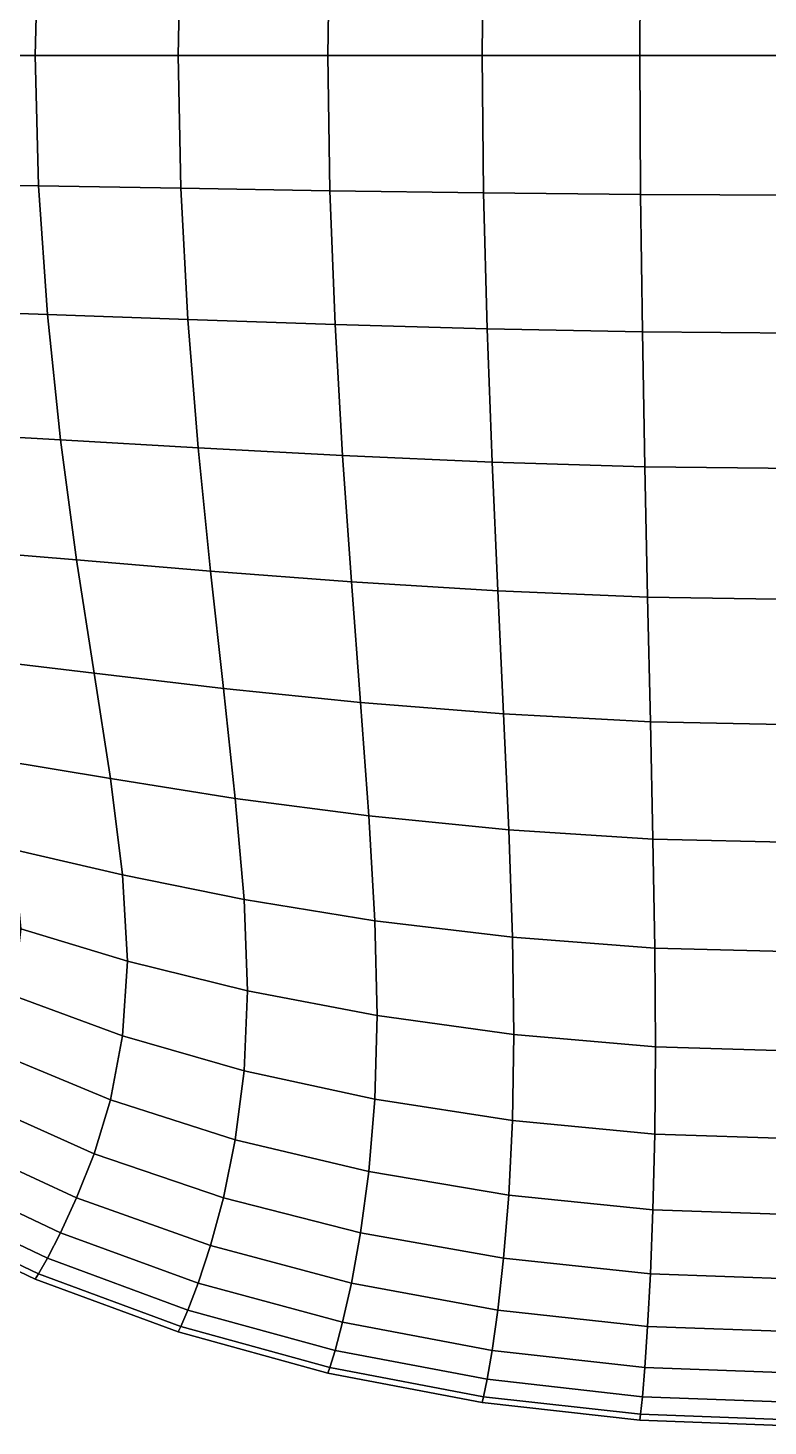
# Model space of a CAD drawing. Header units: millimetres. Extents: x -22.5 to 22.7, y -19.9 to 19.7.
# Drawn here: x -11.03 to -0.35, y -19.9 to 0.3 of the extents above; entities that cross this region are included whole.
import ezdxf

# ---------------------------------------------------------------- set-up
doc = ezdxf.new("R2010")
doc.units = ezdxf.units.MM
doc.layers.add('Bases', color=102, linetype='Continuous')

msp = doc.modelspace()

# ---------------------------------------------------------------- linework, layer by layer
at = {"layer": 'Bases'}
for points in [[(-10.880294, 1.782902, 4.846134), (-10.928954, -0.100584, 4.855184), (-8.866283, -0.100584, 4.945026), (-8.826673, 1.818632, 4.935614)], [(-10.880294, 1.782902, 0.697138), (-8.826673, 1.818632, 0.607658), (-8.866283, -0.100584, 0.598246), (-10.928954, -0.100584, 0.688088)], [(-8.826673, 1.818632, 4.935614), (-8.866283, -0.100584, 4.945026), (-6.708385, -0.100584, 5.014991), (-6.67828, 1.854363, 5.005301)], [(-8.826673, 1.818632, 0.607658), (-6.67828, 1.854363, 0.537971), (-6.708385, -0.100584, 0.528281), (-8.866283, -0.100584, 0.598246)], [(-6.67828, 1.854363, 5.005301), (-6.708385, -0.100584, 5.014991), (-4.479067, -0.100584, 5.065029), (-4.458807, 1.885626, 5.055144)], [(-6.67828, 1.854363, 0.537971), (-4.458807, 1.885626, 0.488127), (-4.479067, -0.100584, 0.478243), (-6.708385, -0.100584, 0.528281)], [(-4.458807, 1.885626, 5.055144), (-4.479067, -0.100584, 5.065029), (-2.202134, -0.100584, 5.095091), (-2.191948, 1.907958, 5.085092)], [(-4.458807, 1.885626, 0.488127), (-2.191948, 1.907958, 0.45818), (-2.202134, -0.100584, 0.44818), (-4.479067, -0.100584, 0.478243)], [(-2.191948, 1.907958, 5.085092), (-2.202134, -0.100584, 5.095091), (0.098605, -0.100584, 5.105129), (0.098605, 1.91689, 5.095091)], [(-2.191948, 1.907958, 0.45818), (0.098605, 1.91689, 0.44818), (0.098605, -0.100584, 0.438143), (-2.202134, -0.100584, 0.44818)], [(-12.815449, 1.751639, 4.736913), (-12.87259, -0.100584, 4.745514), (-10.928954, -0.100584, 4.855184), (-10.880294, 1.782902, 4.846134)], [(-12.815449, 1.751639, 0.806359), (-10.880294, 1.782902, 0.697138), (-10.928954, -0.100584, 0.688088), (-12.87259, -0.100584, 0.797757)], [(-12.815449, -1.952807, 4.736913), (-10.880294, -1.984071, 4.846134), (-10.928954, -0.100584, 4.855184), (-12.87259, -0.100584, 4.745514)], [(-12.815449, -1.952807, 0.806359), (-12.87259, -0.100584, 0.797757), (-10.928954, -0.100584, 0.688088), (-10.880294, -1.984071, 0.697138)], [(-10.880294, -1.984071, 4.846134), (-8.826673, -2.019801, 4.935614), (-8.866283, -0.100584, 4.945026), (-10.928954, -0.100584, 4.855184)], [(-10.880294, -1.984071, 0.697138), (-10.928954, -0.100584, 0.688088), (-8.866283, -0.100584, 0.598246), (-8.826673, -2.019801, 0.607658)], [(-8.826673, -2.019801, 4.935614), (-6.67828, -2.055531, 5.005301), (-6.708385, -0.100584, 5.014991), (-8.866283, -0.100584, 4.945026)], [(-8.826673, -2.019801, 0.607658), (-8.866283, -0.100584, 0.598246), (-6.708385, -0.100584, 0.528281), (-6.67828, -2.055531, 0.537971)], [(-6.67828, -2.055531, 5.005301), (-4.458807, -2.086795, 5.055144), (-4.479067, -0.100584, 5.065029), (-6.708385, -0.100584, 5.014991)], [(-6.67828, -2.055531, 0.537971), (-6.708385, -0.100584, 0.528281), (-4.479067, -0.100584, 0.478243), (-4.458807, -2.086795, 0.488127)], [(-4.458807, -2.086795, 5.055144), (-2.191948, -2.109126, 5.085092), (-2.202134, -0.100584, 5.095091), (-4.479067, -0.100584, 5.065029)], [(-4.458807, -2.086795, 0.488127), (-4.479067, -0.100584, 0.478243), (-2.202134, -0.100584, 0.44818), (-2.191948, -2.109126, 0.45818)], [(-2.191948, -2.109126, 5.085092), (0.098605, -2.118058, 5.095091), (0.098605, -0.100584, 5.105129), (-2.202134, -0.100584, 5.095091)], [(-2.191948, -2.109126, 0.45818), (-2.202134, -0.100584, 0.44818), (0.098605, -0.100584, 0.438143), (0.098605, -2.118058, 0.44818)], [(-12.662658, -3.777911, 4.712082), (-10.752695, -3.842959, 4.819615), (-10.880294, -1.984071, 4.846134), (-12.815449, -1.952807, 4.736913)], [(-12.662658, -3.777911, 0.83119), (-12.815449, -1.952807, 0.806359), (-10.880294, -1.984071, 0.697138), (-10.752695, -3.842959, 0.723657)], [(-10.752695, -3.842959, 4.819615), (-8.724674, -3.91663, 4.907726), (-8.826673, -2.019801, 4.935614), (-10.880294, -1.984071, 4.846134)], [(-10.752695, -3.842959, 0.723657), (-10.880294, -1.984071, 0.697138), (-8.826673, -2.019801, 0.607658), (-8.724674, -3.91663, 0.635546)], [(-8.724674, -3.91663, 4.907726), (-6.601827, -3.989256, 4.976408), (-6.67828, -2.055531, 5.005301), (-8.826673, -2.019801, 4.935614)], [(-8.724674, -3.91663, 0.635546), (-8.826673, -2.019801, 0.607658), (-6.67828, -2.055531, 0.537971), (-6.601827, -3.989256, 0.566864)], [(-6.601827, -3.989256, 4.976408), (-4.40786, -4.052217, 5.025576), (-4.458807, -2.086795, 5.055144), (-6.67828, -2.055531, 5.005301)], [(-6.601827, -3.989256, 0.566864), (-6.67828, -2.055531, 0.537971), (-4.458807, -2.086795, 0.488127), (-4.40786, -4.052217, 0.517696)], [(-4.40786, -4.052217, 5.025576), (-2.166481, -4.096892, 5.055144), (-2.191948, -2.109126, 5.085092), (-4.458807, -2.086795, 5.055144)], [(-4.40786, -4.052217, 0.517696), (-4.458807, -2.086795, 0.488127), (-2.191948, -2.109126, 0.45818), (-2.166481, -4.096892, 0.488127)], [(-2.166481, -4.096892, 5.055144), (0.098605, -4.114657, 5.065029), (0.098605, -2.118058, 5.095091), (-2.191948, -2.109126, 5.085092)], [(-2.166481, -4.096892, 0.488127), (-2.191948, -2.109126, 0.45818), (0.098605, -2.118058, 0.44818), (0.098605, -4.114657, 0.478243)], [(-12.432849, -5.548779, 4.671996), (-10.564537, -5.652653, 4.776261), (-10.752695, -3.842959, 4.819615), (-12.662658, -3.777911, 4.712082)], [(-12.432849, -5.548779, 0.871275), (-12.662658, -3.777911, 0.83119), (-10.752695, -3.842959, 0.723657), (-10.564537, -5.652653, 0.76701)], [(-10.564537, -5.652653, 4.776261), (-8.577114, -5.768683, 4.861713), (-8.724674, -3.91663, 4.907726), (-10.752695, -3.842959, 4.819615)], [(-10.564537, -5.652653, 0.76701), (-10.752695, -3.842959, 0.723657), (-8.724674, -3.91663, 0.635546), (-8.577114, -5.768683, 0.681559)], [(-8.577114, -5.768683, 4.861713), (-6.492888, -5.880539, 4.928487), (-6.601827, -3.989256, 4.976408), (-8.724674, -3.91663, 4.907726)], [(-8.577114, -5.768683, 0.681559), (-8.724674, -3.91663, 0.635546), (-6.601827, -3.989256, 0.566864), (-6.492888, -5.880539, 0.614785)], [(-6.492888, -5.880539, 4.928487), (-4.336059, -5.976065, 4.976408), (-4.40786, -4.052217, 5.025576), (-6.601827, -3.989256, 4.976408)], [(-6.492888, -5.880539, 0.614785), (-6.601827, -3.989256, 0.566864), (-4.40786, -4.052217, 0.517696), (-4.336059, -5.976065, 0.566864)], [(-4.336059, -5.976065, 4.976408), (-2.130827, -6.043105, 5.005301), (-2.166481, -4.096892, 5.055144), (-4.40786, -4.052217, 5.025576)], [(-4.336059, -5.976065, 0.566864), (-4.40786, -4.052217, 0.517696), (-2.166481, -4.096892, 0.488127), (-2.130827, -6.043105, 0.537971)], [(-2.130827, -6.043105, 5.005301), (0.098605, -6.069504, 5.014991), (0.098605, -4.114657, 5.065029), (-2.166481, -4.096892, 5.055144)], [(-2.130827, -6.043105, 0.537971), (-2.166481, -4.096892, 0.488127), (0.098605, -4.114657, 0.478243), (0.098605, -6.069504, 0.528281)], [(-12.144654, -7.238292, 4.61763), (-10.334199, -7.388553, 4.716705), (-10.564537, -5.652653, 4.776261), (-12.432849, -5.548779, 4.671996)], [(-12.144654, -7.238292, 0.925642), (-12.432849, -5.548779, 0.871275), (-10.564537, -5.652653, 0.76701), (-10.334199, -7.388553, 0.826567)], [(-10.334199, -7.388553, 4.716705), (-8.400825, -7.553572, 4.797923), (-8.577114, -5.768683, 4.861713), (-10.564537, -5.652653, 4.776261)], [(-10.334199, -7.388553, 0.826567), (-10.564537, -5.652653, 0.76701), (-8.577114, -5.768683, 0.681559), (-8.400825, -7.553572, 0.745349)], [(-8.400825, -7.553572, 4.797923), (-6.365327, -7.708157, 4.861713), (-6.492888, -5.880539, 4.928487), (-8.577114, -5.768683, 4.861713)], [(-8.400825, -7.553572, 0.745349), (-8.577114, -5.768683, 0.681559), (-6.492888, -5.880539, 0.614785), (-6.365327, -7.708157, 0.681559)], [(-6.365327, -7.708157, 4.861713), (-4.253235, -7.837549, 4.907726), (-4.336059, -5.976065, 4.976408), (-6.492888, -5.880539, 4.928487)], [(-6.365327, -7.708157, 0.681559), (-6.492888, -5.880539, 0.614785), (-4.336059, -5.976065, 0.566864), (-4.253235, -7.837549, 0.635546)], [(-4.253235, -7.837549, 4.907726), (-2.090081, -7.926991, 4.935614), (-2.130827, -6.043105, 5.005301), (-4.336059, -5.976065, 4.976408)], [(-4.253235, -7.837549, 0.635546), (-4.336059, -5.976065, 0.566864), (-2.130827, -6.043105, 0.537971), (-2.090081, -7.926991, 0.607658)], [(-2.090081, -7.926991, 4.935614), (0.098605, -7.961724, 4.945026), (0.098605, -6.069504, 5.014991), (-2.130827, -6.043105, 5.005301)], [(-2.090081, -7.926991, 0.607658), (-2.130827, -6.043105, 0.537971), (0.098605, -6.069504, 0.528281), (0.098605, -7.961724, 0.598246)], [(-11.816705, -8.819332, 4.549958), (-10.080062, -9.026063, 4.641579), (-10.334199, -7.388553, 4.716705), (-12.144654, -7.238292, 4.61763)], [(-11.816705, -8.819332, 0.993314), (-12.144654, -7.238292, 0.925642), (-10.334199, -7.388553, 0.826567), (-10.080062, -9.026063, 0.901693)], [(-10.080062, -9.026063, 4.641579), (-8.212636, -9.248911, 4.716705), (-8.400825, -7.553572, 4.797923), (-10.334199, -7.388553, 4.716705)], [(-10.080062, -9.026063, 0.901693), (-10.334199, -7.388553, 0.826567), (-8.400825, -7.553572, 0.745349), (-8.212636, -9.248911, 0.826567)], [(-8.212636, -9.248911, 4.716705), (-6.233006, -9.45089, 4.776261), (-6.365327, -7.708157, 4.861713), (-8.400825, -7.553572, 4.797923)], [(-8.212636, -9.248911, 0.826567), (-8.400825, -7.553572, 0.745349), (-6.365327, -7.708157, 0.681559), (-6.233006, -9.45089, 0.76701)], [(-6.233006, -9.45089, 4.776261), (-4.169221, -9.615882, 4.819615), (-4.253235, -7.837549, 4.907726), (-6.365327, -7.708157, 4.861713)], [(-6.233006, -9.45089, 0.76701), (-6.365327, -7.708157, 0.681559), (-4.253235, -7.837549, 0.635546), (-4.169221, -9.615882, 0.723657)], [(-4.169221, -9.615882, 4.819615), (-2.049334, -9.727771, 4.846134), (-2.090081, -7.926991, 4.935614), (-4.253235, -7.837549, 4.907726)], [(-4.169221, -9.615882, 0.723657), (-4.253235, -7.837549, 0.635546), (-2.090081, -7.926991, 0.607658), (-2.049334, -9.727771, 0.697138)], [(-2.049334, -9.727771, 4.846134), (0.098605, -9.77044, 4.855184), (0.098605, -7.961724, 4.945026), (-2.090081, -7.926991, 4.935614)], [(-2.049334, -9.727771, 0.697138), (-2.090081, -7.926991, 0.607658), (0.098605, -7.961724, 0.598246), (0.098605, -9.77044, 0.688088)], [(-11.500781, -10.271865, 4.468356), (-9.844305, -10.548892, 4.549958), (-10.080062, -9.026063, 4.641579), (-11.816705, -8.819332, 4.549958)], [(-11.500781, -10.271865, 1.074915), (-11.816705, -8.819332, 0.993314), (-10.080062, -9.026063, 0.901693), (-9.844305, -10.548892, 0.993314)], [(-9.844305, -10.548892, 4.549958), (-8.041278, -10.836464, 4.61763), (-8.212636, -9.248911, 4.716705), (-10.080062, -9.026063, 4.641579)], [(-9.844305, -10.548892, 0.993314), (-10.080062, -9.026063, 0.901693), (-8.212636, -9.248911, 0.826567), (-8.041278, -10.836464, 0.925642)], [(-8.041278, -10.836464, 4.61763), (-6.114547, -11.089177, 4.671996), (-6.233006, -9.45089, 4.776261), (-8.212636, -9.248911, 4.716705)], [(-8.041278, -10.836464, 0.925642), (-8.212636, -9.248911, 0.826567), (-6.233006, -9.45089, 0.76701), (-6.114547, -11.089177, 0.871275)], [(-6.114547, -11.089177, 4.671996), (-4.09504, -11.290692, 4.712082), (-4.169221, -9.615882, 4.819615), (-6.233006, -9.45089, 4.776261)], [(-6.114547, -11.089177, 0.871275), (-6.233006, -9.45089, 0.76701), (-4.169221, -9.615882, 0.723657), (-4.09504, -11.290692, 0.83119)], [(-4.09504, -11.290692, 4.712082), (-2.01368, -11.424672, 4.736913), (-2.049334, -9.727771, 4.846134), (-4.169221, -9.615882, 4.819615)], [(-4.09504, -11.290692, 0.83119), (-4.169221, -9.615882, 0.723657), (-2.049334, -9.727771, 0.697138), (-2.01368, -11.424672, 0.806359)], [(-2.01368, -11.424672, 4.736913), (0.098605, -11.474778, 4.745514), (0.098605, -9.77044, 4.855184), (-2.049334, -9.727771, 4.846134)], [(-2.01368, -11.424672, 0.806359), (-2.049334, -9.727771, 0.697138), (0.098605, -9.77044, 0.688088), (0.098605, -11.474778, 0.797757)], [(-11.248662, -11.575856, 4.372203), (-9.669107, -11.940751, 4.440915), (-9.844305, -10.548892, 4.549958), (-11.500781, -10.271865, 4.468356)], [(-11.248662, -11.575856, 1.171068), (-11.500781, -10.271865, 1.074915), (-9.844305, -10.548892, 0.993314), (-9.669107, -11.940751, 1.102356)], [(-9.669107, -11.940751, 4.440915), (-7.915479, -12.297999, 4.500268), (-8.041278, -10.836464, 4.61763), (-9.844305, -10.548892, 4.549958)], [(-9.669107, -11.940751, 1.102356), (-9.844305, -10.548892, 0.993314), (-8.041278, -10.836464, 0.925642), (-7.915479, -12.297999, 1.043004)], [(-7.915479, -12.297999, 4.500268), (-6.028574, -12.603459, 4.548781), (-6.114547, -11.089177, 4.671996), (-8.041278, -10.836464, 4.61763)], [(-7.915479, -12.297999, 1.043004), (-8.041278, -10.836464, 0.925642), (-6.114547, -11.089177, 0.871275), (-6.028574, -12.603459, 0.99449)], [(-6.028574, -12.603459, 4.548781), (-4.041713, -12.841607, 4.585134), (-4.09504, -11.290692, 4.712082), (-6.114547, -11.089177, 4.671996)], [(-6.028574, -12.603459, 0.99449), (-6.114547, -11.089177, 0.871275), (-4.09504, -11.290692, 0.83119), (-4.041713, -12.841607, 0.958138)], [(-4.041713, -12.841607, 4.585134), (-1.988214, -12.996916, 4.608003), (-2.01368, -11.424672, 4.736913), (-4.09504, -11.290692, 4.712082)], [(-4.041713, -12.841607, 0.958138), (-4.09504, -11.290692, 0.83119), (-2.01368, -11.424672, 0.806359), (-1.988214, -12.996916, 0.935269)], [(-1.988214, -12.996916, 4.608003), (0.098605, -13.053861, 4.616066), (0.098605, -11.474778, 4.745514), (-2.01368, -11.424672, 4.736913)], [(-1.988214, -12.996916, 0.935269), (-2.01368, -11.424672, 0.806359), (0.098605, -11.474778, 0.797757), (0.098605, -13.053861, 0.927206)], [(-11.138554, -12.717575, 4.258404), (-9.596648, -13.185349, 4.313526), (-9.669107, -11.940751, 4.440915), (-11.248662, -11.575856, 4.372203)], [(-11.138554, -12.717575, 1.284867), (-11.248662, -11.575856, 1.171068), (-9.669107, -11.940751, 1.102356), (-9.596648, -13.185349, 1.229746)], [(-9.596648, -13.185349, 4.313526), (-7.863969, -13.61528, 4.364189), (-7.915479, -12.297999, 4.500268), (-9.669107, -11.940751, 4.440915)], [(-9.596648, -13.185349, 1.229746), (-9.669107, -11.940751, 1.102356), (-7.915479, -12.297999, 1.043004), (-7.863969, -13.61528, 1.179083)], [(-7.863969, -13.61528, 4.364189), (-5.993709, -13.974176, 4.406481), (-6.028574, -12.603459, 4.548781), (-7.915479, -12.297999, 4.500268)], [(-7.863969, -13.61528, 1.179083), (-7.915479, -12.297999, 1.043004), (-6.028574, -12.603459, 0.99449), (-5.993709, -13.974176, 1.136791)], [(-11.138554, -12.717575, 4.258404), (-11.248662, -13.683293, 4.123866), (-9.669107, -14.266398, 4.166865), (-9.596648, -13.185349, 4.313526)], [(-11.138554, -12.717575, 1.284867), (-9.596648, -13.185349, 1.229746), (-9.669107, -14.266398, 1.376407), (-11.248662, -13.683293, 1.419406)], [(-5.993709, -13.974176, 4.406481), (-4.020263, -14.248253, 4.438777), (-4.041713, -12.841607, 4.585134), (-6.028574, -12.603459, 4.548781)], [(-5.993709, -13.974176, 1.136791), (-6.028574, -12.603459, 0.99449), (-4.041713, -12.841607, 0.958138), (-4.020263, -14.248253, 1.104494)], [(-4.020263, -14.248253, 4.438777), (-1.978027, -14.423727, 4.459455), (-1.988214, -12.996916, 4.608003), (-4.041713, -12.841607, 4.585134)], [(-4.020263, -14.248253, 1.104494), (-4.041713, -12.841607, 0.958138), (-1.988214, -12.996916, 0.935269), (-1.978027, -14.423727, 1.083817)], [(-1.978027, -14.423727, 4.459455), (0.098605, -14.486813, 4.466889), (0.098605, -13.053861, 4.616066), (-1.988214, -12.996916, 4.608003)], [(-1.978027, -14.423727, 1.083817), (-1.988214, -12.996916, 0.935269), (0.098605, -13.053861, 0.927206), (0.098605, -14.486813, 1.076383)], [(-9.596648, -13.185349, 4.313526), (-9.669107, -14.266398, 4.166865), (-7.915479, -14.770075, 4.208962), (-7.863969, -13.61528, 4.364189)], [(-9.596648, -13.185349, 1.229746), (-7.863969, -13.61528, 1.179083), (-7.915479, -14.770075, 1.33431), (-9.669107, -14.266398, 1.376407)], [(-11.248662, -13.683293, 4.123866), (-11.500781, -14.499267, 3.970205), (-9.844305, -15.191751, 4.00285), (-9.669107, -14.266398, 4.166865)], [(-11.248662, -13.683293, 1.419406), (-9.669107, -14.266398, 1.376407), (-9.844305, -15.191751, 1.540422), (-11.500781, -14.499267, 1.573066)], [(-7.863969, -13.61528, 4.364189), (-7.915479, -14.770075, 4.208962), (-6.028574, -15.181769, 4.244957), (-5.993709, -13.974176, 4.406481)], [(-7.863969, -13.61528, 1.179083), (-5.993709, -13.974176, 1.136791), (-6.028574, -15.181769, 1.298315), (-7.915479, -14.770075, 1.33431)], [(-5.993709, -13.974176, 4.406481), (-6.028574, -15.181769, 4.244957), (-4.041713, -15.49026, 4.27302), (-4.020263, -14.248253, 4.438777)], [(-5.993709, -13.974176, 1.136791), (-4.020263, -14.248253, 1.104494), (-4.041713, -15.49026, 1.270252), (-6.028574, -15.181769, 1.298315)], [(-9.669107, -14.266398, 4.166865), (-9.844305, -15.191751, 4.00285), (-8.041278, -15.766031, 4.036737), (-7.915479, -14.770075, 4.208962)], [(-9.669107, -14.266398, 1.376407), (-7.915479, -14.770075, 1.33431), (-8.041278, -15.766031, 1.506535), (-9.844305, -15.191751, 1.540422)], [(-4.020263, -14.248253, 4.438777), (-4.041713, -15.49026, 4.27302), (-1.988214, -15.684329, 4.291321), (-1.978027, -14.423727, 4.459455)], [(-4.020263, -14.248253, 1.104494), (-1.978027, -14.423727, 1.083817), (-1.988214, -15.684329, 1.25195), (-4.041713, -15.49026, 1.270252)], [(-11.500781, -14.499267, 3.970205), (-11.816705, -15.191751, 3.799041), (-10.080062, -15.969266, 3.823402), (-9.844305, -15.191751, 4.00285)], [(-11.500781, -14.499267, 1.573066), (-9.844305, -15.191751, 1.540422), (-10.080062, -15.969266, 1.71987), (-11.816705, -15.191751, 1.744231)], [(-1.978027, -14.423727, 4.459455), (-1.988214, -15.684329, 4.291321), (0.098605, -15.752759, 4.298032), (0.098605, -14.486813, 4.466889)], [(-1.978027, -14.423727, 1.083817), (0.098605, -14.486813, 1.076383), (0.098605, -15.752759, 1.24524), (-1.988214, -15.684329, 1.25195)], [(-7.915479, -14.770075, 4.208962), (-8.041278, -15.766031, 4.036737), (-6.114547, -16.227392, 4.066516), (-6.028574, -15.181769, 4.244957)], [(-7.915479, -14.770075, 1.33431), (-6.028574, -15.181769, 1.298315), (-6.114547, -16.227392, 1.476756), (-8.041278, -15.766031, 1.506535)], [(-11.816705, -15.191751, 3.799041), (-12.144654, -15.766031, 3.612733), (-10.334199, -16.606799, 3.63044), (-10.080062, -15.969266, 3.823402)], [(-11.816705, -15.191751, 1.744231), (-10.080062, -15.969266, 1.71987), (-10.334199, -16.606799, 1.912832), (-12.144654, -15.766031, 1.930538)], [(-9.844305, -15.191751, 4.00285), (-10.080062, -15.969266, 3.823402), (-8.212636, -16.606799, 3.849662), (-8.041278, -15.766031, 4.036737)], [(-9.844305, -15.191751, 1.540422), (-8.041278, -15.766031, 1.506535), (-8.212636, -16.606799, 1.69361), (-10.080062, -15.969266, 1.71987)], [(-6.028574, -15.181769, 4.244957), (-6.114547, -16.227392, 4.066516), (-4.09504, -16.567566, 4.090263), (-4.041713, -15.49026, 4.27302)], [(-6.028574, -15.181769, 1.298315), (-4.041713, -15.49026, 1.270252), (-4.09504, -16.567566, 1.453009), (-6.114547, -16.227392, 1.476756)], [(-4.041713, -15.49026, 4.27302), (-4.09504, -16.567566, 4.090263), (-2.01368, -16.778284, 4.10605), (-1.988214, -15.684329, 4.291321)], [(-4.041713, -15.49026, 1.270252), (-1.988214, -15.684329, 1.25195), (-2.01368, -16.778284, 1.437221), (-4.09504, -16.567566, 1.453009)], [(-1.988214, -15.684329, 4.291321), (-2.01368, -16.778284, 4.10605), (0.098605, -16.85128, 4.111955), (0.098605, -15.752759, 4.298032)], [(-1.988214, -15.684329, 1.25195), (0.098605, -15.752759, 1.24524), (0.098605, -16.85128, 1.431317), (-2.01368, -16.778284, 1.437221)], [(-12.144654, -15.766031, 3.612733), (-12.432849, -16.227392, 3.413644), (-10.564537, -17.112204, 3.425884), (-10.334199, -16.606799, 3.63044)], [(-12.144654, -15.766031, 1.930538), (-10.334199, -16.606799, 1.912832), (-10.564537, -17.112204, 2.117388), (-12.432849, -16.227392, 2.129628)], [(-8.041278, -15.766031, 4.036737), (-8.212636, -16.606799, 3.849662), (-6.233006, -17.112204, 3.873463), (-6.114547, -16.227392, 4.066516)], [(-8.041278, -15.766031, 1.506535), (-6.114547, -16.227392, 1.476756), (-6.233006, -17.112204, 1.669809), (-8.212636, -16.606799, 1.69361)], [(-10.080062, -15.969266, 3.823402), (-10.334199, -16.606799, 3.63044), (-8.400825, -17.296025, 3.649886), (-8.212636, -16.606799, 3.849662)], [(-10.080062, -15.969266, 1.71987), (-8.212636, -16.606799, 1.69361), (-8.400825, -17.296025, 1.893386), (-10.334199, -16.606799, 1.912832)], [(-12.432849, -16.227392, 3.413644), (-12.662658, -16.567566, 3.204967), (-10.752695, -17.480112, 3.212632), (-10.564537, -17.112204, 3.425884)], [(-12.432849, -16.227392, 2.129628), (-10.564537, -17.112204, 2.117388), (-10.752695, -17.480112, 2.33064), (-12.662658, -16.567566, 2.338305)], [(-6.114547, -16.227392, 4.066516), (-6.233006, -17.112204, 3.873463), (-4.169221, -17.480112, 3.892905), (-4.09504, -16.567566, 4.090263)], [(-6.114547, -16.227392, 1.476756), (-4.09504, -16.567566, 1.453009), (-4.169221, -17.480112, 1.650367), (-6.233006, -17.112204, 1.669809)], [(-12.662658, -16.567566, 3.204967), (-12.815449, -16.778284, 2.989899), (-10.880294, -17.705153, 2.993583), (-10.752695, -17.480112, 3.212632)], [(-12.662658, -16.567566, 2.338305), (-10.752695, -17.480112, 2.33064), (-10.880294, -17.705153, 2.549688), (-12.815449, -16.778284, 2.553373)], [(-10.334199, -16.606799, 3.63044), (-10.564537, -17.112204, 3.425884), (-8.577114, -17.83736, 3.439557), (-8.400825, -17.296025, 3.649886)], [(-10.334199, -16.606799, 1.912832), (-8.400825, -17.296025, 1.893386), (-8.577114, -17.83736, 2.103715), (-10.564537, -17.112204, 2.117388)], [(-8.212636, -16.606799, 3.849662), (-8.400825, -17.296025, 3.649886), (-6.365327, -17.83736, 3.668102), (-6.233006, -17.112204, 3.873463)], [(-8.212636, -16.606799, 1.69361), (-6.233006, -17.112204, 1.669809), (-6.365327, -17.83736, 1.87517), (-8.400825, -17.296025, 1.893386)], [(-4.09504, -16.567566, 4.090263), (-4.169221, -17.480112, 3.892905), (-2.049334, -17.705153, 3.90609), (-2.01368, -16.778284, 4.10605)], [(-4.09504, -16.567566, 1.453009), (-2.01368, -16.778284, 1.437221), (-2.049334, -17.705153, 1.637182), (-4.169221, -17.480112, 1.650367)], [(-12.815449, -16.778284, 2.989899), (-12.87259, -16.85128, 2.771636), (-10.928954, -17.781957, 2.771636), (-10.880294, -17.705153, 2.993583)], [(-12.815449, -16.778284, 2.553373), (-10.880294, -17.705153, 2.549688), (-10.928954, -17.781957, 2.771636), (-12.87259, -16.85128, 2.771636)], [(-2.01368, -16.778284, 4.10605), (-2.049334, -17.705153, 3.90609), (0.098605, -17.781957, 3.911118), (0.098605, -16.85128, 4.111955)], [(-2.01368, -16.778284, 1.437221), (0.098605, -16.85128, 1.431317), (0.098605, -17.781957, 1.632154), (-2.049334, -17.705153, 1.637182)], [(-10.564537, -17.112204, 3.425884), (-10.752695, -17.480112, 3.212632), (-8.724674, -18.227839, 3.221313), (-8.577114, -17.83736, 3.439557)], [(-10.564537, -17.112204, 2.117388), (-8.577114, -17.83736, 2.103715), (-8.724674, -18.227839, 2.321958), (-10.752695, -17.480112, 2.33064)], [(-6.233006, -17.112204, 3.873463), (-6.365327, -17.83736, 3.668102), (-4.253235, -18.227839, 3.683349), (-4.169221, -17.480112, 3.892905)], [(-6.233006, -17.112204, 1.669809), (-4.169221, -17.480112, 1.650367), (-4.253235, -18.227839, 1.859923), (-6.365327, -17.83736, 1.87517)], [(-8.400825, -17.296025, 3.649886), (-8.577114, -17.83736, 3.439557), (-6.492888, -18.404017, 3.452738), (-6.365327, -17.83736, 3.668102)], [(-8.400825, -17.296025, 1.893386), (-6.365327, -17.83736, 1.87517), (-6.492888, -18.404017, 2.090534), (-8.577114, -17.83736, 2.103715)], [(-10.752695, -17.480112, 3.212632), (-10.880294, -17.705153, 2.993583), (-8.826673, -18.464498, 2.997794), (-8.724674, -18.227839, 3.221313)], [(-10.752695, -17.480112, 2.33064), (-8.724674, -18.227839, 2.321958), (-8.826673, -18.464498, 2.545478), (-10.880294, -17.705153, 2.549688)], [(-4.169221, -17.480112, 3.892905), (-4.253235, -18.227839, 3.683349), (-2.090081, -18.464498, 3.693889), (-2.049334, -17.705153, 3.90609)], [(-4.169221, -17.480112, 1.650367), (-2.049334, -17.705153, 1.637182), (-2.090081, -18.464498, 1.849383), (-4.253235, -18.227839, 1.859923)], [(-10.880294, -17.705153, 2.993583), (-10.928954, -17.781957, 2.771636), (-8.866283, -18.544372, 2.771636), (-8.826673, -18.464498, 2.997794)], [(-10.880294, -17.705153, 2.549688), (-8.826673, -18.464498, 2.545478), (-8.866283, -18.544372, 2.771636), (-10.928954, -17.781957, 2.771636)], [(-2.049334, -17.705153, 3.90609), (-2.090081, -18.464498, 3.693889), (0.098605, -18.544372, 3.697982), (0.098605, -17.781957, 3.911118)], [(-2.049334, -17.705153, 1.637182), (0.098605, -17.781957, 1.632154), (0.098605, -18.544372, 1.84529), (-2.090081, -18.464498, 1.849383)], [(-8.577114, -17.83736, 3.439557), (-8.724674, -18.227839, 3.221313), (-6.601827, -18.810686, 3.229872), (-6.492888, -18.404017, 3.452738)], [(-8.577114, -17.83736, 2.103715), (-6.492888, -18.404017, 2.090534), (-6.601827, -18.810686, 2.3134), (-8.724674, -18.227839, 2.321958)], [(-6.365327, -17.83736, 3.668102), (-6.492888, -18.404017, 3.452738), (-4.336059, -18.810686, 3.463994), (-4.253235, -18.227839, 3.683349)], [(-6.365327, -17.83736, 1.87517), (-4.253235, -18.227839, 1.859923), (-4.336059, -18.810686, 2.079277), (-6.492888, -18.404017, 2.090534)], [(-8.724674, -18.227839, 3.221313), (-8.826673, -18.464498, 2.997794), (-6.67828, -19.055879, 3.002004), (-6.601827, -18.810686, 3.229872)], [(-8.724674, -18.227839, 2.321958), (-6.601827, -18.810686, 2.3134), (-6.67828, -19.055879, 2.541268), (-8.826673, -18.464498, 2.545478)], [(-4.253235, -18.227839, 3.683349), (-4.336059, -18.810686, 3.463994), (-2.130827, -19.055879, 3.471894), (-2.090081, -18.464498, 3.693889)], [(-4.253235, -18.227839, 1.859923), (-2.090081, -18.464498, 1.849383), (-2.130827, -19.055879, 2.071378), (-4.336059, -18.810686, 2.079277)], [(-8.826673, -18.464498, 2.997794), (-8.866283, -18.544372, 2.771636), (-6.708385, -19.138106, 2.771636), (-6.67828, -19.055879, 3.002004)], [(-8.826673, -18.464498, 2.545478), (-6.67828, -19.055879, 2.541268), (-6.708385, -19.138106, 2.771636), (-8.866283, -18.544372, 2.771636)], [(-6.492888, -18.404017, 3.452738), (-6.601827, -18.810686, 3.229872), (-4.40786, -19.227933, 3.237291), (-4.336059, -18.810686, 3.463994)], [(-6.492888, -18.404017, 2.090534), (-4.336059, -18.810686, 2.079277), (-4.40786, -19.227933, 2.305981), (-6.601827, -18.810686, 2.3134)], [(-2.090081, -18.464498, 3.693889), (-2.130827, -19.055879, 3.471894), (0.098605, -19.138106, 3.475005), (0.098605, -18.544372, 3.697982)], [(-2.090081, -18.464498, 1.849383), (0.098605, -18.544372, 1.84529), (0.098605, -19.138106, 2.068267), (-2.130827, -19.055879, 2.071378)], [(-6.601827, -18.810686, 3.229872), (-6.67828, -19.055879, 3.002004), (-4.458807, -19.478858, 3.005688), (-4.40786, -19.227933, 3.237291)], [(-6.601827, -18.810686, 2.3134), (-4.40786, -19.227933, 2.305981), (-4.458807, -19.478858, 2.537584), (-6.67828, -19.055879, 2.541268)], [(-4.336059, -18.810686, 3.463994), (-4.40786, -19.227933, 3.237291), (-2.166481, -19.478858, 3.242555), (-2.130827, -19.055879, 3.471894)], [(-4.336059, -18.810686, 2.079277), (-2.130827, -19.055879, 2.071378), (-2.166481, -19.478858, 2.300717), (-4.40786, -19.227933, 2.305981)], [(-6.67828, -19.055879, 3.002004), (-6.708385, -19.138106, 2.771636), (-4.479067, -19.56274, 2.771636), (-4.458807, -19.478858, 3.005688)], [(-6.67828, -19.055879, 2.541268), (-4.458807, -19.478858, 2.537584), (-4.479067, -19.56274, 2.771636), (-6.708385, -19.138106, 2.771636)], [(-2.130827, -19.055879, 3.471894), (-2.166481, -19.478858, 3.242555), (0.098605, -19.56274, 3.244649), (0.098605, -19.138106, 3.475005)], [(-2.130827, -19.055879, 2.071378), (0.098605, -19.138106, 2.068267), (0.098605, -19.56274, 2.298623), (-2.166481, -19.478858, 2.300717)], [(-4.40786, -19.227933, 3.237291), (-4.458807, -19.478858, 3.005688), (-2.191948, -19.732996, 3.00832), (-2.166481, -19.478858, 3.242555)], [(-4.40786, -19.227933, 2.305981), (-2.166481, -19.478858, 2.300717), (-2.191948, -19.732996, 2.534952), (-4.458807, -19.478858, 2.537584)], [(-4.458807, -19.478858, 3.005688), (-4.479067, -19.56274, 2.771636), (-2.202134, -19.817855, 2.771636), (-2.191948, -19.732996, 3.00832)], [(-4.458807, -19.478858, 2.537584), (-2.191948, -19.732996, 2.534952), (-2.202134, -19.817855, 2.771636), (-4.479067, -19.56274, 2.771636)], [(-2.166481, -19.478858, 3.242555), (-2.191948, -19.732996, 3.00832), (0.098605, -19.817855, 3.009372), (0.098605, -19.56274, 3.244649)], [(-2.166481, -19.478858, 2.300717), (0.098605, -19.56274, 2.298623), (0.098605, -19.817855, 2.5339), (-2.191948, -19.732996, 2.534952)], [(-2.191948, -19.732996, 3.00832), (-2.202134, -19.817855, 2.771636), (0.098605, -19.903033, 2.771636), (0.098605, -19.817855, 3.009372)], [(-2.191948, -19.732996, 2.534952), (0.098605, -19.817855, 2.5339), (0.098605, -19.903033, 2.771636), (-2.202134, -19.817855, 2.771636)]]:
    msp.add_3dface(points, dxfattribs=at)

doc.saveas('drawing.dxf')
